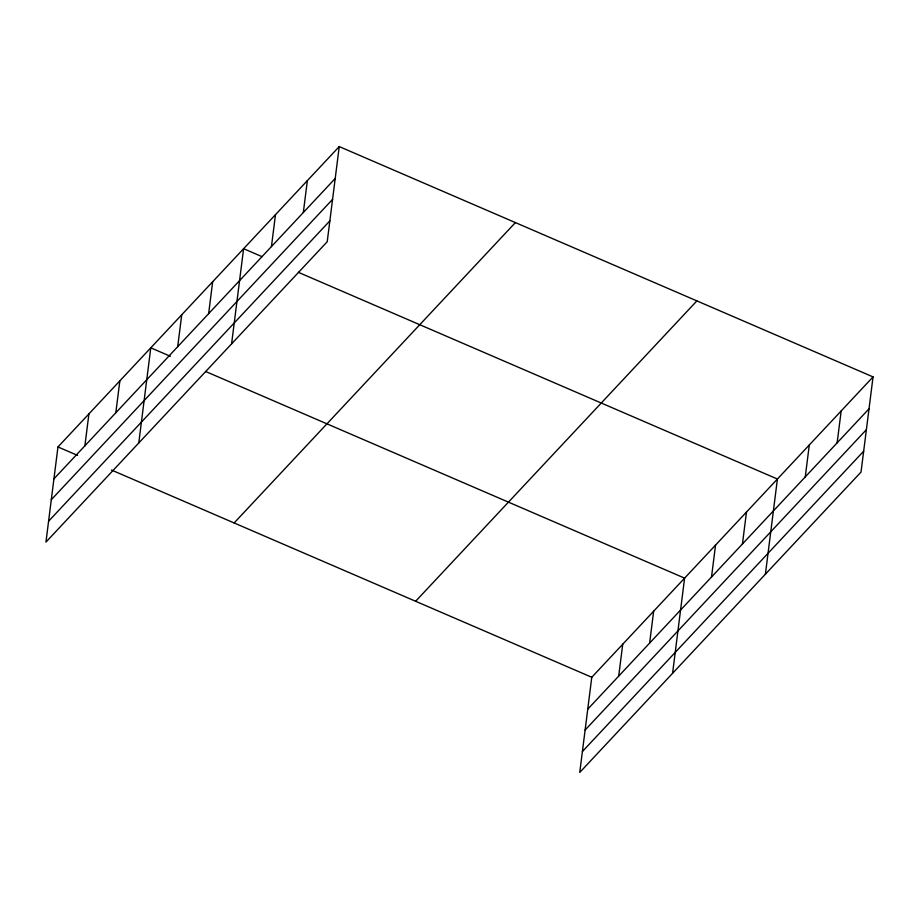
<?xml version="1.0" encoding="UTF-8"?>
<svg xmlns="http://www.w3.org/2000/svg" width="919" height="919" viewBox="0 0 919 919"><rect width="100%" height="100%" fill="white"/><g stroke="black" fill="none" stroke-linecap="round" stroke-linejoin="round"><path stroke-width="1.38" d="M339.237 146.58L57.966 446.944L45.95 542.095L327.221 241.731L339.237 146.58L873.05 376.905L861.034 472.056L579.763 772.419L591.779 677.269L873.05 376.905M84.881 445.807L88.913 413.906M115.817 412.769L119.849 380.868M138.769 442.981L150.785 347.83L170.36 356.273M177.7 346.681L181.732 314.78M208.636 313.643L212.668 281.742M231.588 343.855L243.604 248.704L261.881 256.585M271.45 246.568L275.482 214.667M303.327 212.519L307.36 180.618M618.694 676.131L622.726 644.23M649.63 643.093L653.662 611.192M672.582 673.305L684.598 578.143L205.592 371.471M711.513 577.006L715.545 545.105M742.449 543.968L746.481 512.067M765.401 574.18L777.417 479.029L298.411 272.346M805.262 476.881L809.294 444.98M837.14 442.843L841.172 410.942M53.945 478.845L335.205 178.481M51.303 499.718L332.575 199.354M48.592 521.222L329.852 220.859M234.127 522.957L515.398 222.582M415.629 601.267L696.889 300.892M587.746 709.169L869.018 408.806M585.116 730.042L866.387 429.678M582.393 751.547L863.665 451.183M57.966 446.944L77.541 455.387M111.475 470.034L591.779 677.269"/></g></svg>
